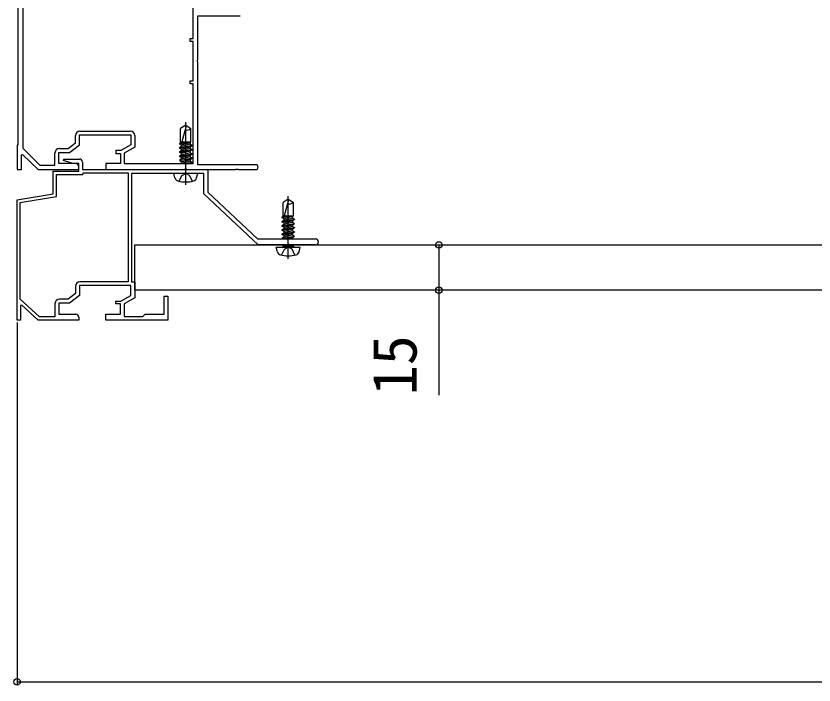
# Model space of a CAD drawing. Units: millimetres, scale not verified. Extents: x -875 to 875, y -1304 to 1296.
# Drawn here: x -610.4 to -345.5, y -200.3 to 21.8 of the extents above; entities that cross this region are included whole.
import ezdxf
from ezdxf.enums import TextEntityAlignment as Align

# ---------------------------------------------------------------- set-up
doc = ezdxf.new("R2010")
doc.units = ezdxf.units.MM
doc.header["$LTSCALE"] = 8
for name, color, linetype in [('0-3_YKK_11', 7, 'Continuous'), ('0-4_YKK_12', 2, 'Continuous'), ('0-5_YKK_13', 4, 'Continuous'), ('0-6_YKK_D', 6, 'Continuous')]:
    doc.layers.add(name, color=color, linetype=linetype)
doc.styles.add('ＭＳ ゴシック', font='')
doc.styles.get('ＭＳ ゴシック').set_extended_font_data('MS Gothic')

msp = doc.modelspace()

# ---------------------------------------------------------------- linework, layer by layer
at = {"layer": '0-3_YKK_11'}
for p, q in [((-589.1, -16.4), (-572.4, -16.4)), ((-588.3, -26.699), (-588.3, -29.199))]:
    msp.add_line(p, q, dxfattribs=at)
for points in [[(-609.7, 132.5), (-609.7, -20.9), (-610, -21.2), (-610, -29.2), (-608.5, -29.2), (-608.5, -24.3), (-608.132, -24.146), (-603, -29.2), (-589.5, -29.2), (-589.5, -28.2)], [(-608.1, 134), (-608.1, -22.072), (-602.385, -27.7), (-597.4, -27.7), (-597.4, -23.7)], [(-570.9, -17.9), (-570.9, -21.754), (-574.4, -23.754), (-574.4, -27.2), (-551.5, -27.2), (-551.5, -0.7), (-552.5, -0.7), (-552.5, 0.3), (-551.5, 0.3), (-551.5, 13.3), (-552.5, 13.3), (-552.5, 14.3), (-551.5, 14.3), (-551.5, 62.3)], [(-530.8, -27.6), (-550, -27.6), (-550, 6.342), (-550.12, 6.525), (-550.12, 7.075), (-550, 7.258), (-550, 21.8), (-536, 21.8)], [(-590.5, -27.2), (-596.1, -27.2), (-596.1, -23.5), (-592.6, -23.5), (-589.3, -21), (-589.3, -17.7), (-572.2, -17.7), (-572.2, -21), (-575.525, -22.9), (-577.2, -22.9), (-577.2, -23.8), (-575.7, -23.8), (-575.7, -27.2), (-580.5, -27.2), (-580.5, -29.2), (-554.458, -29.2), (-554.275, -29.08), (-553.725, -29.08), (-553.542, -29.2), (-537.458, -29.2), (-537.275, -29.08), (-536.725, -29.08), (-536.542, -29.2), (-530.8, -29.2)], [(-595.9, -22.2), (-593.037, -22.2), (-590.6, -20.354), (-590.6, -17.9)], [(-589.5, -78.199), (-589.5, -79.199), (-603, -79.199), (-608.44, -74.146), (-608.8, -74.303), (-608.8, -79.199), (-610, -79.199), (-610, -39.199), (-598, -37.199), (-598, -29.699), (-589.5, -29.699), (-589.5, -27.199), (-591.5, -27.199), (-594.533, -26.206), (-594.452, -25.699), (-589.3, -25.699)], [(-597.4, -73.699), (-597.4, -78.099), (-602.568, -78.099), (-608.9, -72.217), (-608.9, -40.131), (-596.9, -38.131), (-596.9, -30.799), (-588.3, -30.799), (-587.8, -30.299), (-573.1, -30.299)], [(-511, -54.199), (-519.542, -54.199), (-519.725, -54.079), (-520.275, -54.079), (-520.458, -54.199), (-530, -54.199), (-548, -37.199), (-548, -30.499), (-553.542, -30.499), (-553.725, -30.379), (-554.275, -30.379), (-554.458, -30.499), (-572, -30.499), (-572, -66.399), (-570.9, -66.399), (-570.9, -71.754), (-574.4, -73.754), (-574.4, -77.999), (-568.3, -77.999), (-567.5, -77.199), (-561.2, -77.199), (-561.2, -71.199), (-560, -71.199), (-560, -79.199), (-580.5, -79.199), (-580.5, -77.199), (-575.7, -77.199), (-575.7, -73.799), (-577.2, -73.799), (-577.2, -72.899), (-575.525, -72.899), (-572.2, -70.999), (-572.2, -67.699), (-589.3, -67.699), (-589.3, -70.999), (-592.6, -73.499), (-596.1, -73.499), (-596.1, -77.199), (-590.5, -77.199)], [(-573.1, -30.299), (-573.1, -66.399), (-589.1, -66.399)], [(-588.3, -29.199), (-546.7, -29.199), (-546.7, -36.639), (-530.224, -52.199), (-511, -52.199)], [(-590.6, -67.899), (-590.6, -70.353), (-593.037, -72.199), (-595.9, -72.199)]]:
    msp.add_lwpolyline(points, dxfattribs=at)
for centre, radius, start, end in [((-589.1, -17.9), 1.5, 90.00001, 179.99999), ((-572.4, -17.9), 1.5, 0.00001, 89.99999), ((-595.9, -23.7), 1.5, 90.00001, 179.99999), ((-589.3, -26.699), 1, 0.00001, 89.99999), ((-590.5, -28.2), 1, 0.00001, 89.99999), ((-530.8, -28.4), 0.8, 0.00001, 89.99999), ((-530.8, -28.4), 0.8, 270.00001, 359.99999), ((-511, -53.199), 1, 0.00001, 89.99999), ((-511, -53.199), 1, 270.00001, 359.99999), ((-589.1, -67.899), 1.5, 90.00001, 179.99999), ((-595.9, -73.699), 1.5, 90.00001, 179.99999), ((-590.5, -78.199), 1, 0.00001, 89.99999)]:
    msp.add_arc(centre, radius, start, end, dxfattribs=at)
at = {"layer": '0-4_YKK_12'}
for p, q in [((-554, -34.299), (-554, -13.499)), ((-520, -58.799), (-520, -37.999))]:
    msp.add_line(p, q, dxfattribs=at)
at = {"layer": '0-5_YKK_13'}
for p, q in [((-554, -14.499), (-555.7, -15.561)), ((-555.7, -19.999), (-555.7, -15.561)), ((-553.904, -14.726), (-555.317, -19.999)), ((-554, -14.499), (-552.3, -15.561)), ((-552.3, -19.999), (-552.3, -15.561)), ((-556.1, -20.629), (-552.755, -19.999)), ((-556.1, -20.529), (-553.286, -19.999)), ((-555.475, -20.168), (-556.1, -20.529)), ((-556.1, -20.529), (-556.1, -20.629)), ((-555.475, -20.99), (-556.1, -20.629)), ((-556.1, -21.929), (-551.9, -21.138)), ((-555.7, -19.999), (-552.3, -19.999)), ((-555.475, -19.999), (-555.475, -20.168)), ((-554.845, -19.999), (-555.475, -20.168)), ((-555.475, -20.99), (-552.525, -20.199)), ((-552.525, -20.777), (-555.475, -21.568)), ((-555.475, -20.99), (-555.475, -21.568)), ((-552.525, -20.199), (-552.3, -19.999)), ((-552.525, -20.199), (-552.525, -20.777)), ((-556.1, -22.029), (-551.9, -21.238)), ((-555.475, -21.568), (-556.1, -21.929)), ((-556.1, -21.929), (-556.1, -22.029)), ((-555.475, -22.39), (-556.1, -22.029)), ((-556.1, -23.329), (-551.9, -22.538)), ((-556.1, -23.429), (-551.9, -22.638)), ((-555.475, -22.968), (-556.1, -23.329)), ((-556.1, -23.329), (-556.1, -23.429)), ((-555.475, -23.79), (-556.1, -23.429)), ((-555.475, -22.39), (-552.525, -21.599)), ((-552.525, -22.177), (-555.475, -22.968)), ((-555.475, -22.39), (-555.475, -24.368)), ((-555.475, -23.79), (-552.525, -22.999)), ((-552.525, -23.577), (-555.475, -24.368)), ((-552.525, -21.599), (-551.9, -21.238)), ((-552.525, -21.599), (-552.525, -22.177)), ((-552.525, -22.999), (-551.9, -22.638)), ((-552.525, -22.999), (-552.525, -23.577)), ((-552.525, -23.577), (-551.9, -23.938)), ((-556.1, -24.729), (-551.9, -23.938)), ((-556.1, -24.829), (-551.9, -24.038)), ((-555.475, -25.19), (-556.1, -24.829)), ((-556.1, -26.129), (-551.9, -25.338)), ((-556.1, -26.229), (-551.9, -25.438)), ((-555.475, -25.768), (-556.1, -26.129)), ((-556.1, -26.129), (-556.1, -26.229)), ((-555.475, -26.59), (-556.1, -26.229)), ((-555.475, -25.19), (-552.525, -24.399)), ((-552.525, -24.977), (-555.475, -25.768)), ((-555.475, -25.19), (-555.475, -25.768)), ((-555.475, -26.59), (-552.525, -25.799)), ((-552.525, -26.377), (-555.475, -27.168)), ((-552.525, -24.399), (-551.9, -24.038)), ((-552.525, -24.399), (-552.525, -24.977)), ((-552.525, -24.977), (-551.9, -25.338)), ((-552.525, -25.799), (-551.9, -25.438)), ((-552.525, -25.799), (-552.525, -26.377)), ((-552.525, -26.377), (-551.9, -26.738)), ((-551.9, -23.938), (-551.9, -24.038)), ((-551.9, -25.338), (-551.9, -25.438)), ((-555.475, -27.168), (-555.529, -27.199)), ((-555.475, -26.59), (-555.475, -27.168)), ((-554.349, -27.199), (-551.9, -26.738)), ((-553.818, -27.199), (-551.9, -26.838)), ((-552.525, -27.199), (-551.9, -26.838)), ((-552.525, -27.199), (-552.525, -27.199)), ((-551.9, -26.738), (-551.9, -26.838)), ((-557.604, -31.979), (-558, -30.499)), ((-550, -30.499), (-558, -30.499)), ((-552.742, -31.135), (-554, -30.466)), ((-551.8, -33.066), (-552.742, -31.135)), ((-550.396, -31.979), (-550, -30.499)), ((-520, -38.999), (-521.7, -40.061)), ((-519.904, -39.226), (-521.317, -44.499)), ((-520, -38.999), (-518.3, -40.061)), ((-521.7, -44.499), (-521.7, -40.061)), ((-518.3, -44.499), (-518.3, -40.061)), ((-522.1, -45.129), (-518.755, -44.499)), ((-522.1, -45.029), (-519.286, -44.499)), ((-521.475, -44.668), (-522.1, -45.029)), ((-521.7, -44.499), (-518.3, -44.499)), ((-521.475, -44.499), (-521.475, -44.668)), ((-520.845, -44.499), (-521.475, -44.668)), ((-521.475, -45.49), (-518.525, -44.699)), ((-518.525, -44.699), (-518.3, -44.499)), ((-518.525, -44.699), (-518.525, -45.277)), ((-522.1, -45.029), (-522.1, -45.129)), ((-521.475, -45.49), (-522.1, -45.129)), ((-522.1, -46.429), (-517.9, -45.638)), ((-522.1, -46.529), (-517.9, -45.738)), ((-521.475, -46.068), (-522.1, -46.429)), ((-522.1, -46.429), (-522.1, -46.529)), ((-521.475, -46.89), (-522.1, -46.529)), ((-522.1, -47.829), (-517.9, -47.038)), ((-522.1, -47.929), (-517.9, -47.138)), ((-521.475, -47.468), (-522.1, -47.829)), ((-518.525, -45.277), (-521.475, -46.068)), ((-521.475, -45.49), (-521.475, -46.068)), ((-521.475, -46.89), (-518.525, -46.099)), ((-518.525, -46.677), (-521.475, -47.468)), ((-521.475, -46.89), (-521.475, -48.868)), ((-521.475, -48.29), (-518.525, -47.499)), ((-518.525, -46.099), (-517.9, -45.738)), ((-518.525, -46.099), (-518.525, -46.677)), ((-518.525, -47.499), (-517.9, -47.138)), ((-518.525, -47.499), (-518.525, -48.077)), ((-522.1, -47.829), (-522.1, -47.929)), ((-521.475, -48.29), (-522.1, -47.929)), ((-522.1, -49.229), (-517.9, -48.438)), ((-522.1, -49.329), (-517.9, -48.538)), ((-521.475, -49.69), (-522.1, -49.329)), ((-522.1, -50.629), (-517.9, -49.838)), ((-522.1, -50.729), (-517.9, -49.938)), ((-521.475, -50.268), (-522.1, -50.629)), ((-518.525, -48.077), (-521.475, -48.868)), ((-521.475, -49.69), (-518.525, -48.899)), ((-518.525, -49.477), (-521.475, -50.268)), ((-521.475, -49.69), (-521.475, -50.268)), ((-521.475, -51.09), (-518.525, -50.299)), ((-518.525, -48.077), (-517.9, -48.438)), ((-518.525, -48.899), (-517.9, -48.538)), ((-518.525, -48.899), (-518.525, -49.477)), ((-518.525, -49.477), (-517.9, -49.838)), ((-518.525, -50.299), (-517.9, -49.938)), ((-518.525, -50.299), (-518.525, -50.877)), ((-517.9, -48.438), (-517.9, -48.538)), ((-517.9, -49.838), (-517.9, -49.938)), ((-522.1, -50.629), (-522.1, -50.729)), ((-521.475, -51.09), (-522.1, -50.729)), ((-522.1, -52.029), (-517.9, -51.238)), ((-522.1, -52.129), (-517.9, -51.338)), ((-521.978, -52.199), (-522.1, -52.129)), ((-518.525, -50.877), (-521.475, -51.668)), ((-521.475, -51.09), (-521.475, -51.668)), ((-520.391, -52.199), (-518.525, -51.699)), ((-518.525, -50.877), (-517.9, -51.238)), ((-518.525, -51.699), (-517.9, -51.338)), ((-518.525, -51.699), (-518.525, -52.199)), ((-517.9, -51.238), (-517.9, -51.338)), ((-523.604, -56.479), (-524, -54.999)), ((-516, -54.999), (-524, -54.999)), ((-521.7, -54.599), (-521.7, -54.499)), ((-521.7, -54.499), (-518.3, -54.499)), ((-520.472, -54.199), (-521.475, -54.468)), ((-521.475, -54.199), (-521.475, -54.499)), ((-520.349, -54.499), (-518.755, -54.199)), ((-518.742, -55.635), (-520, -54.966)), ((-519.817, -54.499), (-518.224, -54.199)), ((-518.525, -54.499), (-518.006, -54.199)), ((-518.3, -54.599), (-518.3, -54.499)), ((-516.396, -56.479), (-516, -54.999)), ((-517.8, -57.566), (-518.742, -55.635))]:
    msp.add_line(p, q, dxfattribs=at)
for points in [[(-552.525, -20.777), (-551.9, -21.138), (-551.9, -21.238)], [(-552.525, -22.177), (-551.9, -22.538), (-551.9, -22.638)], [(-555.475, -24.368), (-556.1, -24.729), (-556.1, -24.829)], [(-556.2, -33.066), (-555.258, -31.135), (-554, -30.466)], [(-518.525, -45.277), (-517.9, -45.638), (-517.9, -45.738)], [(-518.525, -46.677), (-517.9, -47.038), (-517.9, -47.138)], [(-521.475, -48.868), (-522.1, -49.229), (-522.1, -49.329)], [(-521.475, -51.668), (-522.1, -52.029), (-522.1, -52.129)], [(-522.2, -57.566), (-521.258, -55.635), (-520, -54.966)]]:
    msp.add_lwpolyline(points, dxfattribs=at)
msp.add_lwpolyline([(-570.9, -54.199), (-25.9, -54.199), (-25.9, -69.199), (-570.9, -69.199)], close=True, dxfattribs=at)
for centre, radius, start, end in [((-553.84, -13.592), 2.5, 260.31336, 308.01351), ((-554.097, -14.674), 0.2, 345, 58), ((-556.251, -31.616), 1.4, 195, 255.67668), ((-554, -22.799), 10.5, 255.67668, 284.32332), ((-551.749, -31.616), 1.4, 284.32332, 345), ((-520.097, -39.174), 0.2, 345, 58), ((-519.84, -38.092), 2.5, 260.31336, 308.01351), ((-522.1, -54.599), 0.4, 270, 0), ((-517.9, -54.599), 0.4, 180, 270), ((-522.251, -56.116), 1.4, 195, 255.67668), ((-520, -47.299), 10.5, 255.67668, 284.32332), ((-517.749, -56.116), 1.4, 284.32332, 345)]:
    msp.add_arc(centre, radius, start, end, dxfattribs=at)
at = {"layer": '0-6_YKK_D'}
for p, q in [((-510, -54.199), (-469, -54.199)), ((-610, -79.899), (-610, -200.2)), ((-610, -199.2), (150, -199.2))]:
    msp.add_line(p, q, dxfattribs=at)
msp.add_lwpolyline([(-470, -54.199), (-470, -69.199), (-470, -104.045)], dxfattribs=at)
for centre in [(-470, -54.199), (-470, -69.199), (-610, -199.2)]:
    msp.add_circle(centre, 1.075, dxfattribs=at)

# ---------------------------------------------------------------- texts
at = {"layer": '0-6_YKK_D', "style": 'ＭＳ ゴシック'}
msp.add_text('15', height=14.66, rotation=90, dxfattribs=at).set_placement((-473, -104.113), align=Align.BOTTOM_LEFT)

doc.saveas('drawing.dxf')
